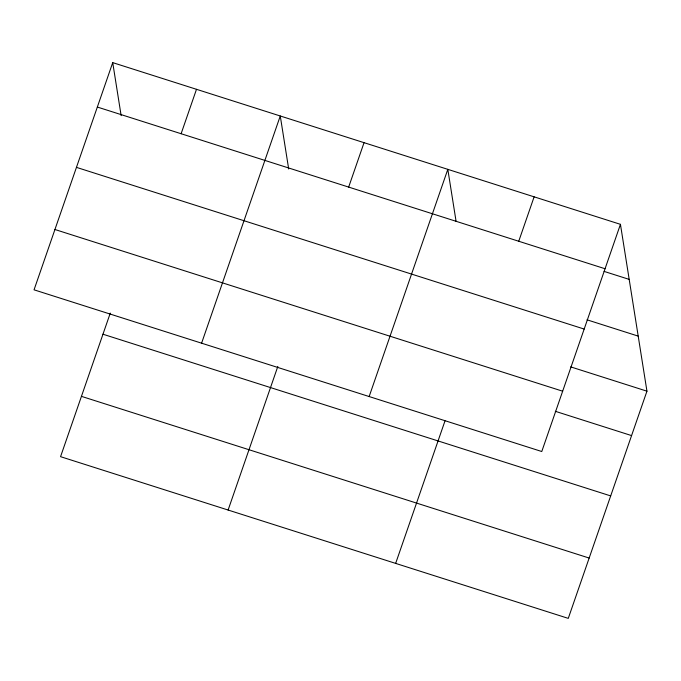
<?xml version="1.0" encoding="UTF-8"?>
<svg xmlns="http://www.w3.org/2000/svg" width="681" height="681" viewBox="0 0 681 681"><rect width="100%" height="100%" fill="white"/><g stroke="black" fill="none" stroke-linecap="round" stroke-linejoin="round"><path stroke-width="1.02" d="M112.723 62.626L34.05 289.825L541.77 451.52L620.442 224.33L112.723 62.626L121.15 115.651M110.279 313.107L60.558 456.67L568.277 618.374L646.95 391.175L620.442 224.33M181.112 133.731L196.494 89.313M201.593 343.181L280.266 115.991L288.693 169.007M228.109 510.035L277.822 366.463M348.663 187.088L364.046 142.669M369.145 396.546L447.817 169.348L456.083 221.351M395.652 563.391L445.025 420.824M518.743 241.253L534.125 196.835M97.34 107.045L605.06 268.748M604.098 271.396L629.184 279.389M587.013 319.815L638.199 336.116M76.459 167.364L584.17 329.059M570.678 366.88L646.95 391.175M54.94 229.506L562.651 391.2M555.296 411.298L631.568 435.593M102.967 334.218L610.687 495.913M81.448 396.359L589.167 558.054"/></g></svg>
